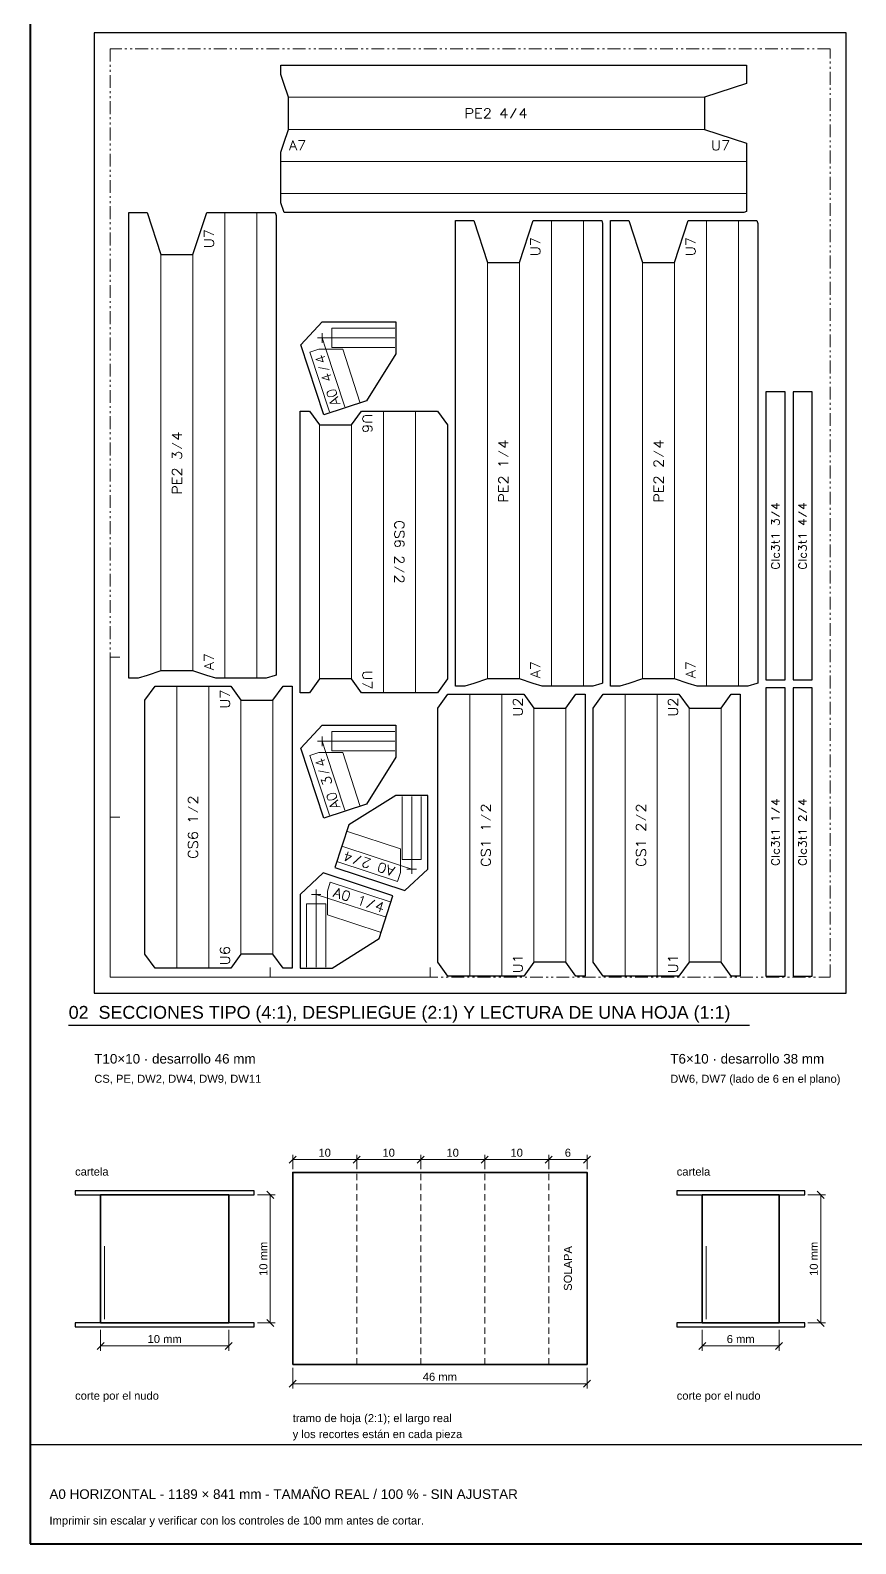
# Model space of a CAD drawing. Header units: millimetres. Extents: x 10 to 1179, y 10 to 831.
# Drawn here: x 10 to 267.9, y 10 to 482.8 of the extents above; entities that cross this region are included whole.
import ezdxf

# ---------------------------------------------------------------- set-up
doc = ezdxf.new("R2010")
doc.units = ezdxf.units.MM
doc.linetypes.add('LT_PLIEGUE', pattern=[3.2, 2, -1.2])
doc.linetypes.add('LT_ZONA_UTIL', pattern=[8.2, 4, -1, 0.6, -1, 0.6, -1])
for name, color, linetype, lineweight in [('C_CORTE', 1, 'CONTINUOUS', 25), ('C_EJE', 4, 'CONTINUOUS', 13), ('C_PLIEGUE', 3, 'CONTINUOUS', 15), ('C_ROTULO', 5, 'CONTINUOUS', 13), ('CAJETIN', 7, 'CONTINUOUS', 30), ('CARTELA', 7, 'CONTINUOUS', 25), ('CORTE', 7, 'CONTINUOUS', 35), ('COTA', 7, 'CONTINUOUS', 13), ('MARCO', 7, 'CONTINUOUS', 40), ('MARCO_HOJA', 8, 'CONTINUOUS', 25), ('PLIEGUE', 7, 'LT_PLIEGUE', 18), ('TEXTO', 7, 'CONTINUOUS', 18), ('VISTA', 7, 'CONTINUOUS', 35), ('VISTA_FINA', 7, 'CONTINUOUS', 18), ('ZONA_UTIL', 5, 'LT_ZONA_UTIL', 18)]:
    doc.layers.add(name, color=color, linetype=linetype, lineweight=lineweight)
doc.styles.add('PLANO', font='arial.ttf')

msp = doc.modelspace()

# ---------------------------------------------------------------- linework, layer by layer
at = {"layer": 'C_CORTE'}
for points in [[(88.35, 471.85), (233.83, 471.85), (233.83, 468.94), (233.83, 466.13), (233.83, 466.13), (220.7, 461.85), (220.7, 461.85), (220.7, 451.85), (220.7, 451.85), (233.83, 447.57), (233.83, 447.57), (233.83, 444.76), (233.83, 441.85), (233.83, 431.85), (233.83, 428.94), (233.83, 426.13), (233.83, 426.13), (232.96, 425.85), (89.36, 425.85), (89.27, 426.13), (88.35, 428.94), (88.35, 431.85), (88.35, 441.85), (88.35, 444.76), (89.27, 447.57), (90.66, 451.85), (90.66, 461.85), (89.27, 466.13), (88.35, 468.94)], [(40.85, 280.35), (40.85, 425.83), (43.76, 425.83), (46.57, 425.83), (46.57, 425.83), (50.85, 412.7), (50.85, 412.7), (60.85, 412.7), (60.85, 412.7), (65.13, 425.83), (65.13, 425.83), (67.94, 425.83), (70.85, 425.83), (80.85, 425.83), (83.76, 425.83), (86.57, 425.83), (86.57, 425.83), (86.85, 424.96), (86.85, 281.36), (86.57, 281.27), (83.76, 280.35), (80.85, 280.35), (70.85, 280.35), (67.94, 280.35), (65.13, 281.27), (60.85, 282.66), (50.85, 282.66), (46.57, 281.27), (43.76, 280.35)], [(142.85, 277.85), (142.85, 423.33), (145.76, 423.33), (148.57, 423.33), (148.57, 423.33), (152.85, 410.2), (152.85, 410.2), (162.85, 410.2), (162.85, 410.2), (167.13, 423.33), (167.13, 423.33), (169.94, 423.33), (172.85, 423.33), (182.85, 423.33), (185.76, 423.33), (188.57, 423.33), (188.57, 423.33), (188.85, 422.46), (188.85, 278.86), (188.57, 278.77), (185.76, 277.85), (182.85, 277.85), (172.85, 277.85), (169.94, 277.85), (167.13, 278.77), (162.85, 280.16), (152.85, 280.16), (148.57, 278.77), (145.76, 277.85)], [(191.35, 277.85), (191.35, 423.33), (194.26, 423.33), (197.07, 423.33), (197.07, 423.33), (201.35, 410.2), (201.35, 410.2), (211.35, 410.2), (211.35, 410.2), (215.63, 423.33), (215.63, 423.33), (218.44, 423.33), (221.35, 423.33), (231.35, 423.33), (234.26, 423.33), (237.07, 423.33), (237.07, 423.33), (237.35, 422.46), (237.35, 278.86), (237.07, 278.77), (234.26, 277.85), (231.35, 277.85), (221.35, 277.85), (218.44, 277.85), (215.63, 278.77), (211.35, 280.16), (201.35, 280.16), (197.07, 278.77), (194.26, 277.85)], [(94.53, 384.5), (101.23, 391.7), (124.23, 391.7), (124.23, 381.7), (115.03, 367), (101.73, 362.7)], [(245.85, 279.85), (245.85, 369.85), (239.85, 369.85), (239.85, 279.85)], [(254.35, 279.85), (254.35, 369.85), (248.35, 369.85), (248.35, 279.85)], [(140.35, 359.53), (140.35, 280.17), (137.22, 275.85), (137.22, 275.85), (130.35, 275.85), (120.35, 275.85), (113.48, 275.85), (113.48, 275.85), (110.35, 280.17), (110.35, 280.17), (100.35, 280.17), (100.35, 280.17), (97.22, 275.85), (97.22, 275.85), (94.35, 275.85), (94.35, 363.85), (97.22, 363.85), (97.22, 363.85), (100.35, 359.53), (100.35, 359.53), (110.35, 359.53), (110.35, 359.53), (113.48, 363.85), (113.48, 363.85), (120.35, 363.85), (130.35, 363.85), (137.22, 363.85), (137.22, 363.85)], [(45.85, 194.17), (45.85, 273.53), (48.98, 277.85), (48.98, 277.85), (55.85, 277.85), (65.85, 277.85), (72.72, 277.85), (72.72, 277.85), (75.85, 273.53), (75.85, 273.53), (85.85, 273.53), (85.85, 273.53), (88.98, 277.85), (88.98, 277.85), (91.85, 277.85), (91.85, 189.85), (88.98, 189.85), (88.98, 189.85), (85.85, 194.17), (85.85, 194.17), (75.85, 194.17), (75.85, 194.17), (72.72, 189.85), (72.72, 189.85), (65.85, 189.85), (55.85, 189.85), (48.98, 189.85), (48.98, 189.85)], [(137.35, 191.67), (137.35, 271.03), (140.48, 275.35), (140.48, 275.35), (147.35, 275.35), (157.35, 275.35), (164.22, 275.35), (164.22, 275.35), (167.35, 271.03), (167.35, 271.03), (177.35, 271.03), (177.35, 271.03), (180.48, 275.35), (180.48, 275.35), (183.35, 275.35), (183.35, 187.35), (180.48, 187.35), (180.48, 187.35), (177.35, 191.67), (177.35, 191.67), (167.35, 191.67), (167.35, 191.67), (164.22, 187.35), (164.22, 187.35), (157.35, 187.35), (147.35, 187.35), (140.48, 187.35), (140.48, 187.35)], [(185.85, 191.67), (185.85, 271.03), (188.98, 275.35), (188.98, 275.35), (195.85, 275.35), (205.85, 275.35), (212.72, 275.35), (212.72, 275.35), (215.85, 271.03), (215.85, 271.03), (225.85, 271.03), (225.85, 271.03), (228.98, 275.35), (228.98, 275.35), (231.85, 275.35), (231.85, 187.35), (228.98, 187.35), (228.98, 187.35), (225.85, 191.67), (225.85, 191.67), (215.85, 191.67), (215.85, 191.67), (212.72, 187.35), (212.72, 187.35), (205.85, 187.35), (195.85, 187.35), (188.98, 187.35), (188.98, 187.35)], [(245.85, 187.35), (245.85, 277.35), (239.85, 277.35), (239.85, 187.35)], [(254.35, 187.35), (254.35, 277.35), (248.35, 277.35), (248.35, 187.35)], [(94.53, 258.5), (101.23, 265.7), (124.23, 265.7), (124.23, 255.7), (115.03, 241), (101.73, 236.7)], [(127, 214.03), (134.2, 220.73), (134.2, 243.73), (124.2, 243.73), (109.5, 234.53), (105.2, 221.23)], [(101.55, 219.55), (94.35, 212.85), (94.35, 189.85), (104.35, 189.85), (119.05, 199.05), (123.35, 212.35)]]:
    msp.add_lwpolyline(points, close=True, dxfattribs=at)
at = {"layer": 'C_EJE'}
for points in [[(101.23, 388.2), (101.23, 386.7)], [(104.23, 386.7), (104.23, 389.7), (123.93, 389.7)], [(102.37, 383.2), (100.18, 383.2), (97.41, 382.29), (103.52, 363.59)], [(99.73, 386.7), (101.23, 386.7)], [(101.23, 386.7), (102.73, 386.7), (104.23, 386.7)], [(101.23, 386.7), (102.37, 383.2)], [(101.23, 386.7), (101.23, 385.2)], [(113.03, 366.67), (107.63, 383.2), (102.37, 383.2)], [(102.37, 383.2), (108.27, 365.13)], [(104.23, 386.7), (123.93, 386.7)], [(123.93, 383.7), (104.23, 383.7), (104.23, 386.7)], [(99.73, 260.7), (101.23, 260.7)], [(101.23, 262.2), (101.23, 260.7)], [(101.23, 260.7), (102.73, 260.7), (104.23, 260.7)], [(101.23, 260.7), (102.37, 257.2)], [(101.23, 260.7), (101.23, 259.2)], [(104.23, 260.7), (104.23, 263.7), (123.93, 263.7)], [(104.23, 260.7), (123.93, 260.7)], [(123.93, 257.7), (104.23, 257.7), (104.23, 260.7)], [(102.37, 257.2), (100.18, 257.2), (97.41, 256.29), (103.52, 237.59)], [(113.03, 240.67), (107.63, 257.2), (102.37, 257.2)], [(102.37, 257.2), (108.27, 239.13)], [(126.2, 243.43), (126.2, 223.73), (129.2, 223.73)], [(129.2, 223.73), (129.2, 243.43)], [(129.2, 223.73), (132.2, 223.73), (132.2, 243.43)], [(109.17, 232.53), (125.7, 227.13), (125.7, 221.87)], [(125.7, 221.87), (107.63, 227.77)], [(125.7, 221.87), (125.7, 219.68), (124.79, 216.91), (106.09, 223.02)], [(129.2, 220.73), (129.2, 222.23), (129.2, 223.73)], [(129.2, 220.73), (125.7, 221.87)], [(129.2, 220.73), (127.7, 220.73)], [(129.2, 219.23), (129.2, 220.73)], [(130.7, 220.73), (129.2, 220.73)], [(97.85, 212.85), (99.35, 212.85)], [(99.35, 214.35), (99.35, 212.85)], [(99.35, 212.85), (99.35, 211.35), (99.35, 209.85)], [(99.35, 212.85), (102.85, 211.71)], [(99.35, 212.85), (100.85, 212.85)], [(102.85, 211.71), (102.85, 213.9), (103.75, 216.67), (122.46, 210.57)], [(99.35, 209.85), (96.35, 209.85), (96.35, 190.15)], [(99.35, 209.85), (99.35, 190.15)], [(102.35, 190.15), (102.35, 209.85), (99.35, 209.85)], [(119.38, 201.05), (102.85, 206.45), (102.85, 211.71)], [(102.85, 211.71), (120.92, 205.81)]]:
    msp.add_lwpolyline(points, dxfattribs=at)
at = {"layer": 'C_PLIEGUE'}
for points in [[(90.66, 461.85), (220.7, 461.85)], [(90.66, 451.85), (220.7, 451.85)], [(88.35, 441.85), (233.83, 441.85)], [(88.35, 431.85), (233.83, 431.85)], [(70.85, 280.35), (70.85, 425.83)], [(80.85, 280.35), (80.85, 425.83)], [(172.85, 277.85), (172.85, 423.33)], [(182.85, 277.85), (182.85, 423.33)], [(221.35, 277.85), (221.35, 423.33)], [(231.35, 277.85), (231.35, 423.33)], [(50.85, 282.66), (50.85, 412.7)], [(60.85, 282.66), (60.85, 412.7)], [(152.85, 280.16), (152.85, 410.2)], [(162.85, 280.16), (162.85, 410.2)], [(201.35, 280.16), (201.35, 410.2)], [(211.35, 280.16), (211.35, 410.2)], [(100.35, 359.53), (100.35, 280.17)], [(110.35, 359.53), (110.35, 280.17)], [(120.35, 363.85), (120.35, 275.85)], [(130.35, 363.85), (130.35, 275.85)], [(55.85, 189.85), (55.85, 277.85)], [(65.85, 189.85), (65.85, 277.85)], [(147.35, 187.35), (147.35, 275.35)], [(157.35, 187.35), (157.35, 275.35)], [(195.85, 187.35), (195.85, 275.35)], [(205.85, 187.35), (205.85, 275.35)], [(75.85, 194.17), (75.85, 273.53)], [(85.85, 194.17), (85.85, 273.53)], [(167.35, 191.67), (167.35, 271.03)], [(177.35, 191.67), (177.35, 271.03)], [(215.85, 191.67), (215.85, 271.03)], [(225.85, 191.67), (225.85, 271.03)]]:
    msp.add_lwpolyline(points, dxfattribs=at)
at = {"layer": 'C_ROTULO'}
for points in [[(146.25, 458.35), (146.25, 455.35)], [(146.25, 458.35), (147.54, 458.35), (147.97, 458.21), (148.11, 458.06), (148.25, 457.78), (148.25, 457.35), (148.11, 457.06), (147.97, 456.92), (147.54, 456.78), (146.25, 456.78)], [(149.25, 458.35), (149.25, 455.35)], [(149.25, 458.35), (151.11, 458.35)], [(149.25, 456.92), (150.4, 456.92)], [(149.25, 455.35), (151.11, 455.35)], [(151.97, 457.64), (151.97, 457.78), (152.11, 458.06), (152.25, 458.21), (152.54, 458.35), (153.11, 458.35), (153.4, 458.21), (153.54, 458.06), (153.68, 457.78), (153.68, 457.49), (153.54, 457.21), (153.25, 456.78), (151.83, 455.35), (153.83, 455.35)], [(158.4, 458.35), (156.97, 456.35), (159.11, 456.35)], [(158.4, 458.35), (158.4, 455.35)], [(161.83, 458.35), (160.11, 455.35)], [(164.4, 458.35), (162.97, 456.35), (165.11, 456.35)], [(164.4, 458.35), (164.4, 455.35)], [(92.1, 448.35), (90.96, 445.35)], [(91.39, 446.35), (92.82, 446.35)], [(92.1, 448.35), (93.25, 445.35)], [(93.82, 448.35), (95.82, 448.35)], [(95.82, 448.35), (94.39, 445.35)], [(223.28, 448.35), (223.28, 446.21), (223.42, 445.78), (223.71, 445.49), (224.13, 445.35), (224.42, 445.35), (224.85, 445.49), (225.13, 445.78), (225.28, 446.21), (225.28, 448.35)], [(226.28, 448.35), (228.28, 448.35)], [(228.28, 448.35), (226.85, 445.35)], [(64.35, 420.28), (67.35, 418.85)], [(64.35, 418.28), (64.35, 420.28)], [(64.35, 415.28), (66.49, 415.28), (66.92, 415.42), (67.21, 415.71), (67.35, 416.13), (67.35, 416.42), (67.21, 416.85), (66.92, 417.13), (66.49, 417.28), (64.35, 417.28)], [(166.35, 417.78), (169.35, 416.35)], [(166.35, 415.78), (166.35, 417.78)], [(214.85, 417.78), (217.85, 416.35)], [(214.85, 415.78), (214.85, 417.78)], [(166.35, 412.78), (168.49, 412.78), (168.92, 412.92), (169.21, 413.21), (169.35, 413.63), (169.35, 413.92), (169.21, 414.35), (168.92, 414.63), (168.49, 414.78), (166.35, 414.78)], [(214.85, 412.78), (216.99, 412.78), (217.42, 412.92), (217.71, 413.21), (217.85, 413.63), (217.85, 413.92), (217.71, 414.35), (217.42, 414.63), (216.99, 414.78), (214.85, 414.78)], [(99.22, 379.93), (101.57, 379.19), (100.9, 381.23)], [(99.22, 379.93), (102.08, 380.86)], [(100.02, 377.48), (103.41, 376.78)], [(101.09, 374.22), (103.43, 373.48), (102.76, 375.52)], [(101.09, 374.22), (103.94, 375.15)], [(102.86, 368.79), (103.13, 368.43), (103.62, 368.29), (104.35, 368.37), (104.75, 368.51), (105.39, 368.86), (105.71, 369.27), (105.71, 369.72), (105.62, 369.99), (105.35, 370.36), (104.86, 370.49), (104.13, 370.41), (103.73, 370.28), (103.09, 369.92), (102.77, 369.51), (102.77, 369.06), (102.86, 368.79)], [(103.66, 366.35), (106.15, 368.36)], [(103.66, 366.35), (106.86, 366.19)], [(105.78, 366.29), (105.34, 367.64)], [(116.85, 362.41), (114.71, 362.41), (114.28, 362.27), (113.99, 361.98), (113.85, 361.55), (113.85, 361.27), (113.99, 360.84), (114.28, 360.55), (114.71, 360.41), (116.85, 360.41)], [(54.35, 356.4), (56.35, 354.97), (56.35, 357.11)], [(54.35, 356.4), (57.35, 356.4)], [(116.42, 357.55), (116.71, 357.69), (116.85, 358.12), (116.85, 358.41), (116.71, 358.84), (116.28, 359.12), (115.56, 359.27), (114.85, 359.27), (114.28, 359.12), (113.99, 358.84), (113.85, 358.41), (113.85, 358.27), (113.99, 357.84), (114.28, 357.55), (114.71, 357.41), (114.85, 357.41), (115.28, 357.55), (115.56, 357.84), (115.71, 358.27), (115.71, 358.41), (115.56, 358.84), (115.28, 359.12), (114.85, 359.27)], [(156.35, 353.9), (158.35, 352.47), (158.35, 354.61)], [(204.85, 353.9), (206.85, 352.47), (206.85, 354.61)], [(54.35, 353.83), (57.35, 352.11)], [(54.35, 349.25), (54.35, 350.83), (55.49, 349.97), (55.49, 350.4), (55.64, 350.68), (55.78, 350.83), (56.21, 350.97), (56.49, 350.97), (56.92, 350.83), (57.21, 350.54), (57.35, 350.11), (57.35, 349.68), (57.21, 349.25), (57.06, 349.11), (56.78, 348.97)], [(156.35, 353.9), (159.35, 353.9)], [(156.35, 351.33), (159.35, 349.61)], [(204.85, 353.9), (207.85, 353.9)], [(204.85, 351.33), (207.85, 349.61)], [(55.06, 343.97), (54.92, 343.97), (54.64, 344.11), (54.49, 344.25), (54.35, 344.54), (54.35, 345.11), (54.49, 345.4), (54.64, 345.54), (54.92, 345.68), (55.21, 345.68), (55.49, 345.54), (55.92, 345.25), (57.35, 343.83), (57.35, 345.83)], [(156.92, 346.9), (156.78, 347.18), (156.35, 347.61), (159.35, 347.61)], [(205.56, 346.61), (205.42, 346.61), (205.14, 346.75), (204.99, 346.9), (204.85, 347.18), (204.85, 347.75), (204.99, 348.04), (205.14, 348.18), (205.42, 348.33), (205.71, 348.33), (205.99, 348.18), (206.42, 347.9), (207.85, 346.47), (207.85, 348.47)], [(54.35, 341.25), (54.35, 343.11)], [(54.35, 341.25), (57.35, 341.25)], [(55.78, 341.25), (55.78, 342.4)], [(57.35, 341.25), (57.35, 343.11)], [(157.06, 341.47), (156.92, 341.47), (156.64, 341.61), (156.49, 341.75), (156.35, 342.04), (156.35, 342.61), (156.49, 342.9), (156.64, 343.04), (156.92, 343.18), (157.21, 343.18), (157.49, 343.04), (157.92, 342.75), (159.35, 341.33), (159.35, 343.33)], [(156.35, 338.75), (156.35, 340.61)], [(159.35, 338.75), (159.35, 340.61)], [(205.56, 341.47), (205.42, 341.47), (205.14, 341.61), (204.99, 341.75), (204.85, 342.04), (204.85, 342.61), (204.99, 342.9), (205.14, 343.04), (205.42, 343.18), (205.71, 343.18), (205.99, 343.04), (206.42, 342.75), (207.85, 341.33), (207.85, 343.33)], [(204.85, 338.75), (204.85, 340.61)], [(207.85, 338.75), (207.85, 340.61)], [(54.35, 338.25), (54.35, 339.54), (54.49, 339.97), (54.64, 340.11), (54.92, 340.25), (55.35, 340.25), (55.64, 340.11), (55.78, 339.97), (55.92, 339.54), (55.92, 338.25)], [(54.35, 338.25), (57.35, 338.25)], [(156.35, 338.75), (159.35, 338.75)], [(156.35, 335.75), (156.35, 337.04), (156.49, 337.47), (156.64, 337.61), (156.92, 337.75), (157.35, 337.75), (157.64, 337.61), (157.78, 337.47), (157.92, 337.04), (157.92, 335.75)], [(156.35, 335.75), (159.35, 335.75)], [(157.78, 338.75), (157.78, 339.9)], [(204.85, 338.75), (207.85, 338.75)], [(204.85, 335.75), (204.85, 337.04), (204.99, 337.47), (205.14, 337.61), (205.42, 337.75), (205.85, 337.75), (206.14, 337.61), (206.28, 337.47), (206.42, 337.04), (206.42, 335.75)], [(204.85, 335.75), (207.85, 335.75)], [(206.28, 338.75), (206.28, 339.9)], [(241.6, 334.49), (243.27, 333.3), (243.27, 335.09)], [(241.6, 334.49), (244.1, 334.49)], [(241.6, 332.35), (244.1, 330.92)], [(250.1, 334.49), (251.77, 333.3), (251.77, 335.09)], [(250.1, 334.49), (252.6, 334.49)], [(250.1, 332.35), (252.6, 330.92)], [(126.14, 327.21), (126.42, 327.35), (126.71, 327.64), (126.85, 327.92), (126.85, 328.49), (126.71, 328.78), (126.42, 329.06), (126.14, 329.21), (125.71, 329.35), (124.99, 329.35), (124.56, 329.21), (124.28, 329.06), (123.99, 328.78), (123.85, 328.49), (123.85, 327.92), (123.99, 327.64), (124.28, 327.35), (124.56, 327.21)], [(126.42, 324.35), (126.71, 324.64), (126.85, 325.06), (126.85, 325.64), (126.71, 326.06), (126.42, 326.35), (126.14, 326.35), (125.85, 326.21), (125.71, 326.06), (125.56, 325.78), (125.28, 324.92), (125.14, 324.64), (124.99, 324.49), (124.71, 324.35), (124.28, 324.35), (123.99, 324.64), (123.85, 325.06), (123.85, 325.64), (123.99, 326.06), (124.28, 326.35)], [(241.6, 328.54), (241.6, 329.85), (242.55, 329.14), (242.55, 329.49), (242.67, 329.73), (242.79, 329.85), (243.15, 329.97), (243.39, 329.97), (243.74, 329.85), (243.98, 329.61), (244.1, 329.25), (244.1, 328.9), (243.98, 328.54), (243.86, 328.42), (243.62, 328.3)], [(250.1, 329.49), (251.77, 328.3), (251.77, 330.09)], [(250.1, 329.49), (252.6, 329.49)], [(126.42, 321.64), (126.71, 321.78), (126.85, 322.21), (126.85, 322.49), (126.71, 322.92), (126.28, 323.21), (125.56, 323.35), (124.85, 323.35), (124.28, 323.21), (123.99, 322.92), (123.85, 322.49), (123.85, 322.35), (123.99, 321.92), (124.28, 321.64), (124.71, 321.49), (124.85, 321.49), (125.28, 321.64), (125.56, 321.92), (125.71, 322.35), (125.71, 322.49), (125.56, 322.92), (125.28, 323.21), (124.85, 323.35)], [(242.08, 324.37), (241.96, 324.61), (241.6, 324.97), (244.1, 324.97)], [(241.6, 322.83), (243.62, 322.83), (243.98, 322.95), (244.1, 323.18), (244.1, 323.42)], [(241.6, 320.45), (241.6, 321.75), (242.55, 321.04), (242.55, 321.4), (242.67, 321.64), (242.79, 321.75), (243.15, 321.87), (243.39, 321.87), (243.74, 321.75), (243.98, 321.52), (244.1, 321.16), (244.1, 320.8), (243.98, 320.45), (243.86, 320.33), (243.62, 320.21)], [(242.43, 322.47), (242.43, 323.3)], [(250.58, 324.37), (250.46, 324.61), (250.1, 324.97), (252.6, 324.97)], [(250.1, 322.83), (252.12, 322.83), (252.48, 322.95), (252.6, 323.18), (252.6, 323.42)], [(250.1, 320.45), (250.1, 321.75), (251.05, 321.04), (251.05, 321.4), (251.17, 321.64), (251.29, 321.75), (251.65, 321.87), (251.89, 321.87), (252.24, 321.75), (252.48, 321.52), (252.6, 321.16), (252.6, 320.8), (252.48, 320.45), (252.36, 320.33), (252.12, 320.21)], [(250.93, 322.47), (250.93, 323.3)], [(126.14, 318.21), (126.28, 318.21), (126.56, 318.06), (126.71, 317.92), (126.85, 317.64), (126.85, 317.06), (126.71, 316.78), (126.56, 316.64), (126.28, 316.49), (125.99, 316.49), (125.71, 316.64), (125.28, 316.92), (123.85, 318.35), (123.85, 316.35)], [(241.6, 317.23), (244.1, 317.23)], [(242.79, 319.49), (242.55, 319.25), (242.43, 319.02), (242.43, 318.66), (242.55, 318.42), (242.79, 318.18), (243.15, 318.06), (243.39, 318.06), (243.74, 318.18), (243.98, 318.42), (244.1, 318.66), (244.1, 319.02), (243.98, 319.25), (243.74, 319.49)], [(250.1, 317.23), (252.6, 317.23)], [(251.29, 319.49), (251.05, 319.25), (250.93, 319.02), (250.93, 318.66), (251.05, 318.42), (251.29, 318.18), (251.65, 318.06), (251.89, 318.06), (252.24, 318.18), (252.48, 318.42), (252.6, 318.66), (252.6, 319.02), (252.48, 319.25), (252.24, 319.49)], [(126.85, 313.49), (123.85, 315.21)], [(126.14, 312.21), (126.28, 312.21), (126.56, 312.06), (126.71, 311.92), (126.85, 311.64), (126.85, 311.06), (126.71, 310.78), (126.56, 310.64), (126.28, 310.49), (125.99, 310.49), (125.71, 310.64), (125.28, 310.92), (123.85, 312.35), (123.85, 310.35)], [(242.2, 316.4), (241.96, 316.28), (241.72, 316.04), (241.6, 315.8), (241.6, 315.33), (241.72, 315.09), (241.96, 314.85), (242.2, 314.73), (242.55, 314.61), (243.15, 314.61), (243.5, 314.73), (243.74, 314.85), (243.98, 315.09), (244.1, 315.33), (244.1, 315.8), (243.98, 316.04), (243.74, 316.28), (243.5, 316.4)], [(250.7, 316.4), (250.46, 316.28), (250.22, 316.04), (250.1, 315.8), (250.1, 315.33), (250.22, 315.09), (250.46, 314.85), (250.7, 314.73), (251.05, 314.61), (251.65, 314.61), (252, 314.73), (252.24, 314.85), (252.48, 315.09), (252.6, 315.33), (252.6, 315.8), (252.48, 316.04), (252.24, 316.28), (252, 316.4)], [(35, 187), (35, 287)], [(35, 287), (38, 287)], [(64.35, 287.82), (67.35, 286.39)], [(64.35, 285.82), (64.35, 287.82)], [(64.35, 284.1), (67.35, 285.25)], [(64.35, 284.1), (67.35, 282.96)], [(66.35, 283.39), (66.35, 284.82)], [(166.35, 285.32), (169.35, 283.89)], [(166.35, 283.32), (166.35, 285.32)], [(214.85, 285.32), (217.85, 283.89)], [(214.85, 283.32), (214.85, 285.32)], [(116.85, 282.29), (114.71, 282.29), (114.28, 282.15), (113.99, 281.86), (113.85, 281.43), (113.85, 281.15), (113.99, 280.72), (114.28, 280.43), (114.71, 280.29), (116.85, 280.29)], [(116.85, 279.29), (116.85, 277.29)], [(166.35, 281.6), (169.35, 282.75)], [(166.35, 281.6), (169.35, 280.46)], [(168.35, 280.89), (168.35, 282.32)], [(214.85, 281.6), (217.85, 282.75)], [(214.85, 281.6), (217.85, 280.46)], [(216.85, 280.89), (216.85, 282.32)], [(69.35, 276.41), (72.35, 274.98)], [(69.35, 274.41), (69.35, 276.41)], [(116.85, 277.29), (113.85, 278.72)], [(69.35, 271.41), (71.49, 271.41), (71.92, 271.55), (72.21, 271.84), (72.35, 272.27), (72.35, 272.55), (72.21, 272.98), (71.92, 273.27), (71.49, 273.41), (69.35, 273.41)], [(161.56, 272.05), (161.42, 272.05), (161.14, 272.19), (160.99, 272.34), (160.85, 272.62), (160.85, 273.19), (160.99, 273.48), (161.14, 273.62), (161.42, 273.77), (161.71, 273.77), (161.99, 273.62), (162.42, 273.34), (163.85, 271.91), (163.85, 273.91)], [(160.85, 268.91), (162.99, 268.91), (163.42, 269.05), (163.71, 269.34), (163.85, 269.77), (163.85, 270.05), (163.71, 270.48), (163.42, 270.77), (162.99, 270.91), (160.85, 270.91)], [(210.06, 272.05), (209.92, 272.05), (209.64, 272.19), (209.49, 272.34), (209.35, 272.62), (209.35, 273.19), (209.49, 273.48), (209.64, 273.62), (209.92, 273.77), (210.21, 273.77), (210.49, 273.62), (210.92, 273.34), (212.35, 271.91), (212.35, 273.91)], [(209.35, 268.91), (211.49, 268.91), (211.92, 269.05), (212.21, 269.34), (212.35, 269.77), (212.35, 270.05), (212.21, 270.48), (211.92, 270.77), (211.49, 270.91), (209.35, 270.91)], [(99.22, 253.93), (101.57, 253.19), (100.9, 255.23)], [(99.22, 253.93), (102.08, 254.86)], [(100.02, 251.48), (103.41, 250.78)], [(101.44, 247.14), (100.95, 248.63), (102.3, 248.17), (102.17, 248.58), (102.22, 248.89), (102.31, 249.07), (102.67, 249.34), (102.95, 249.43), (103.4, 249.43), (103.76, 249.24), (104.03, 248.88), (104.16, 248.47), (104.16, 248.02), (104.06, 247.84), (103.84, 247.62)], [(60.06, 241.49), (59.92, 241.49), (59.64, 241.64), (59.49, 241.78), (59.35, 242.06), (59.35, 242.64), (59.49, 242.92), (59.64, 243.06), (59.92, 243.21), (60.21, 243.21), (60.49, 243.06), (60.92, 242.78), (62.35, 241.35), (62.35, 243.35)], [(102.86, 242.79), (103.13, 242.43), (103.62, 242.29), (104.35, 242.37), (104.75, 242.51), (105.39, 242.86), (105.71, 243.27), (105.71, 243.72), (105.62, 243.99), (105.35, 244.36), (104.86, 244.49), (104.13, 244.41), (103.73, 244.28), (103.09, 243.92), (102.77, 243.51), (102.77, 243.06), (102.86, 242.79)], [(103.66, 240.35), (106.15, 242.36)], [(105.78, 240.29), (105.34, 241.64)], [(241.6, 241.99), (243.27, 240.8), (243.27, 242.59)], [(241.6, 241.99), (244.1, 241.99)], [(250.1, 241.99), (251.77, 240.8), (251.77, 242.59)], [(250.1, 241.99), (252.6, 241.99)], [(35, 237), (38, 237)], [(59.35, 240.21), (62.35, 238.49)], [(59.92, 235.78), (59.78, 236.06), (59.35, 236.49), (62.35, 236.49)], [(103.66, 240.35), (106.86, 240.19)], [(151.56, 238.99), (151.42, 238.99), (151.14, 239.14), (150.99, 239.28), (150.85, 239.56), (150.85, 240.14), (150.99, 240.42), (151.14, 240.56), (151.42, 240.71), (151.71, 240.71), (151.99, 240.56), (152.42, 240.28), (153.85, 238.85), (153.85, 240.85)], [(150.85, 237.71), (153.85, 235.99)], [(200.06, 238.99), (199.92, 238.99), (199.64, 239.14), (199.49, 239.28), (199.35, 239.56), (199.35, 240.14), (199.49, 240.42), (199.64, 240.56), (199.92, 240.71), (200.21, 240.71), (200.49, 240.56), (200.92, 240.28), (202.35, 238.85), (202.35, 240.85)], [(199.35, 237.71), (202.35, 235.99)], [(241.6, 239.85), (244.1, 238.42)], [(242.08, 236.16), (241.96, 236.4), (241.6, 236.75), (244.1, 236.75)], [(250.1, 239.85), (252.6, 238.42)], [(250.7, 235.92), (250.58, 235.92), (250.34, 236.04), (250.22, 236.16), (250.1, 236.4), (250.1, 236.87), (250.22, 237.11), (250.34, 237.23), (250.58, 237.35), (250.81, 237.35), (251.05, 237.23), (251.41, 236.99), (252.6, 235.8), (252.6, 237.47)], [(59.78, 232.06), (59.49, 231.92), (59.35, 231.49), (59.35, 231.21), (59.49, 230.78), (59.92, 230.49), (60.64, 230.35), (61.35, 230.35), (61.92, 230.49), (62.21, 230.78), (62.35, 231.21), (62.35, 231.35), (62.21, 231.78), (61.92, 232.06), (61.49, 232.21), (61.35, 232.21), (60.92, 232.06), (60.64, 231.78), (60.49, 231.35), (60.49, 231.21), (60.64, 230.78), (60.92, 230.49), (61.35, 230.35)], [(151.42, 233.28), (151.28, 233.56), (150.85, 233.99), (153.85, 233.99)], [(200.06, 232.99), (199.92, 232.99), (199.64, 233.14), (199.49, 233.28), (199.35, 233.56), (199.35, 234.14), (199.49, 234.42), (199.64, 234.56), (199.92, 234.71), (200.21, 234.71), (200.49, 234.56), (200.92, 234.28), (202.35, 232.85), (202.35, 234.85)], [(242.08, 231.87), (241.96, 232.11), (241.6, 232.47), (244.1, 232.47)], [(250.58, 231.87), (250.46, 232.11), (250.1, 232.47), (252.6, 232.47)], [(59.78, 229.35), (59.49, 229.06), (59.35, 228.64), (59.35, 228.06), (59.49, 227.64), (59.78, 227.35), (60.06, 227.35), (60.35, 227.49), (60.49, 227.64), (60.64, 227.92), (60.92, 228.78), (61.06, 229.06), (61.21, 229.21), (61.49, 229.35), (61.92, 229.35), (62.21, 229.06), (62.35, 228.64), (62.35, 228.06), (62.21, 227.64), (61.92, 227.35)], [(151.42, 228.14), (151.28, 228.42), (150.85, 228.85), (153.85, 228.85)], [(199.92, 228.14), (199.78, 228.42), (199.35, 228.85), (202.35, 228.85)], [(241.6, 230.33), (243.62, 230.33), (243.98, 230.45), (244.1, 230.68), (244.1, 230.92)], [(241.6, 227.95), (241.6, 229.25), (242.55, 228.54), (242.55, 228.9), (242.67, 229.14), (242.79, 229.25), (243.15, 229.37), (243.39, 229.37), (243.74, 229.25), (243.98, 229.02), (244.1, 228.66), (244.1, 228.3), (243.98, 227.95), (243.86, 227.83), (243.62, 227.71)], [(242.43, 229.97), (242.43, 230.8)], [(242.79, 226.99), (242.55, 226.75), (242.43, 226.52), (242.43, 226.16), (242.55, 225.92), (242.79, 225.68), (243.15, 225.56), (243.39, 225.56), (243.74, 225.68), (243.98, 225.92), (244.1, 226.16), (244.1, 226.52), (243.98, 226.75), (243.74, 226.99)], [(250.1, 230.33), (252.12, 230.33), (252.48, 230.45), (252.6, 230.68), (252.6, 230.92)], [(250.1, 227.95), (250.1, 229.25), (251.05, 228.54), (251.05, 228.9), (251.17, 229.14), (251.29, 229.25), (251.65, 229.37), (251.89, 229.37), (252.24, 229.25), (252.48, 229.02), (252.6, 228.66), (252.6, 228.3), (252.48, 227.95), (252.36, 227.83), (252.12, 227.71)], [(250.93, 229.97), (250.93, 230.8)], [(251.29, 226.99), (251.05, 226.75), (250.93, 226.52), (250.93, 226.16), (251.05, 225.92), (251.29, 225.68), (251.65, 225.56), (251.89, 225.56), (252.24, 225.68), (252.48, 225.92), (252.6, 226.16), (252.6, 226.52), (252.48, 226.75), (252.24, 226.99)], [(60.06, 226.49), (59.78, 226.35), (59.49, 226.06), (59.35, 225.78), (59.35, 225.21), (59.49, 224.92), (59.78, 224.64), (60.06, 224.49), (60.49, 224.35), (61.21, 224.35), (61.64, 224.49), (61.92, 224.64), (62.21, 224.92), (62.35, 225.21), (62.35, 225.78), (62.21, 226.06), (61.92, 226.35), (61.64, 226.49)], [(108.44, 223.3), (110.42, 224.76), (108.38, 225.42)], [(108.44, 223.3), (109.37, 226.15)], [(110.88, 222.5), (113.44, 224.82)], [(115.59, 221.72), (115.54, 221.58), (115.32, 221.35), (115.14, 221.26), (114.82, 221.21), (114.28, 221.39), (114.05, 221.62), (113.96, 221.8), (113.91, 222.11), (114, 222.38), (114.22, 222.61), (114.63, 222.93), (116.43, 223.84), (114.53, 224.46)], [(119.57, 219.66), (120.03, 219.67), (120.43, 219.98), (120.79, 220.62), (120.92, 221.03), (121.01, 221.75), (120.87, 222.25), (120.5, 222.51), (120.23, 222.6), (119.78, 222.6), (119.38, 222.28), (119.02, 221.65), (118.89, 221.24), (118.8, 220.52), (118.94, 220.02), (119.3, 219.75), (119.57, 219.66)], [(151.28, 226.85), (150.99, 226.56), (150.85, 226.14), (150.85, 225.56), (150.99, 225.14), (151.28, 224.85), (151.56, 224.85), (151.85, 224.99), (151.99, 225.14), (152.14, 225.42), (152.42, 226.28), (152.56, 226.56), (152.71, 226.71), (152.99, 226.85), (153.42, 226.85), (153.71, 226.56), (153.85, 226.14), (153.85, 225.56), (153.71, 225.14), (153.42, 224.85)], [(151.56, 223.99), (151.28, 223.85), (150.99, 223.56), (150.85, 223.28), (150.85, 222.71), (150.99, 222.42), (151.28, 222.14), (151.56, 221.99), (151.99, 221.85), (152.71, 221.85), (153.14, 221.99), (153.42, 222.14), (153.71, 222.42), (153.85, 222.71), (153.85, 223.28), (153.71, 223.56), (153.42, 223.85), (153.14, 223.99)], [(199.78, 226.85), (199.49, 226.56), (199.35, 226.14), (199.35, 225.56), (199.49, 225.14), (199.78, 224.85), (200.06, 224.85), (200.35, 224.99), (200.49, 225.14), (200.64, 225.42), (200.92, 226.28), (201.06, 226.56), (201.21, 226.71), (201.49, 226.85), (201.92, 226.85), (202.21, 226.56), (202.35, 226.14), (202.35, 225.56), (202.21, 225.14), (201.92, 224.85)], [(200.06, 223.99), (199.78, 223.85), (199.49, 223.56), (199.35, 223.28), (199.35, 222.71), (199.49, 222.42), (199.78, 222.14), (200.06, 221.99), (200.49, 221.85), (201.21, 221.85), (201.64, 221.99), (201.92, 222.14), (202.21, 222.42), (202.35, 222.71), (202.35, 223.28), (202.21, 223.56), (201.92, 223.85), (201.64, 223.99)], [(241.6, 224.73), (244.1, 224.73)], [(242.2, 223.9), (241.96, 223.78), (241.72, 223.54), (241.6, 223.3), (241.6, 222.83), (241.72, 222.59), (241.96, 222.35), (242.2, 222.23), (242.55, 222.11), (243.15, 222.11), (243.5, 222.23), (243.74, 222.35), (243.98, 222.59), (244.1, 222.83), (244.1, 223.3), (243.98, 223.54), (243.74, 223.78), (243.5, 223.9)], [(250.1, 224.73), (252.6, 224.73)], [(250.7, 223.9), (250.46, 223.78), (250.22, 223.54), (250.1, 223.3), (250.1, 222.83), (250.22, 222.59), (250.46, 222.35), (250.7, 222.23), (251.05, 222.11), (251.65, 222.11), (252, 222.23), (252.24, 222.35), (252.48, 222.59), (252.6, 222.83), (252.6, 223.3), (252.48, 223.54), (252.24, 223.78), (252, 223.9)], [(122.02, 218.86), (121.86, 222.07)], [(123.32, 220.54), (121.96, 220.99)], [(122.02, 218.86), (124.04, 221.36)], [(106.53, 214.72), (104.51, 212.22)], [(105.23, 213.04), (106.59, 212.59)], [(106.53, 214.72), (106.68, 211.51)], [(108.97, 213.92), (108.52, 213.92), (108.12, 213.6), (107.76, 212.96), (107.63, 212.56), (107.54, 211.83), (107.68, 211.34), (108.04, 211.07), (108.31, 210.98), (108.77, 210.98), (109.17, 211.3), (109.53, 211.94), (109.66, 212.34), (109.75, 213.07), (109.61, 213.56), (109.24, 213.83), (108.97, 213.92)], [(113.28, 211.91), (113.59, 211.96), (114.13, 212.24), (113.2, 209.38)], [(117.66, 211.08), (115.1, 208.76)], [(120.11, 210.29), (118.13, 208.83), (120.17, 208.16)], [(120.11, 210.29), (119.18, 207.43)], [(69.78, 196.15), (69.49, 196.01), (69.35, 195.58), (69.35, 195.29), (69.49, 194.86), (69.92, 194.58), (70.64, 194.43), (71.35, 194.43), (71.92, 194.58), (72.21, 194.86), (72.35, 195.29), (72.35, 195.43), (72.21, 195.86), (71.92, 196.15), (71.49, 196.29), (71.35, 196.29), (70.92, 196.15), (70.64, 195.86), (70.49, 195.43), (70.49, 195.29), (70.64, 194.86), (70.92, 194.58), (71.35, 194.43)], [(69.35, 191.29), (71.49, 191.29), (71.92, 191.43), (72.21, 191.72), (72.35, 192.15), (72.35, 192.43), (72.21, 192.86), (71.92, 193.15), (71.49, 193.29), (69.35, 193.29)], [(85, 187), (85, 190)], [(135, 187), (135, 190)], [(161.42, 192.22), (161.28, 192.51), (160.85, 192.93), (163.85, 192.93)], [(160.85, 188.79), (162.99, 188.79), (163.42, 188.93), (163.71, 189.22), (163.85, 189.65), (163.85, 189.93), (163.71, 190.36), (163.42, 190.65), (162.99, 190.79), (160.85, 190.79)], [(209.92, 192.22), (209.78, 192.51), (209.35, 192.93), (212.35, 192.93)], [(209.35, 188.79), (211.49, 188.79), (211.92, 188.93), (212.21, 189.22), (212.35, 189.65), (212.35, 189.93), (212.21, 190.36), (211.92, 190.65), (211.49, 190.79), (209.35, 190.79)], [(35, 187), (135, 187)]]:
    msp.add_lwpolyline(points, dxfattribs=at)
at = {"layer": 'CAJETIN'}
for p, q in [((22, 172), (234.76, 172)), ((10, 41), (850, 41))]:
    msp.add_line(p, q, dxfattribs=at)
at = {"layer": 'CARTELA'}
for points in [[(24, 119), (80, 119), (80, 120.2), (24, 120.2)], [(212, 119), (252, 119), (252, 120.2), (212, 120.2)], [(24, 77.8), (80, 77.8), (80, 79), (24, 79)], [(212, 77.8), (252, 77.8), (252, 79), (212, 79)]]:
    msp.add_lwpolyline(points, close=True, dxfattribs=at)
at = {"layer": 'CORTE'}
msp.add_lwpolyline([(92, 66), (184, 66), (184, 126), (92, 126)], close=True, dxfattribs=at)
at = {"layer": 'COTA'}
for p, q in [((90.9, 128.9), (93.1, 131.1)), ((92, 127), (92, 131.5)), ((92, 130), (112, 130)), ((110.9, 128.9), (113.1, 131.1)), ((110.9, 128.9), (113.1, 131.1)), ((112, 127), (112, 131.5)), ((112, 127), (112, 131.5)), ((112, 130), (132, 130)), ((130.9, 128.9), (133.1, 131.1)), ((130.9, 128.9), (133.1, 131.1)), ((132, 127), (132, 131.5)), ((132, 127), (132, 131.5)), ((132, 130), (152, 130)), ((150.9, 128.9), (153.1, 131.1)), ((150.9, 128.9), (153.1, 131.1)), ((152, 127), (152, 131.5)), ((152, 127), (152, 131.5)), ((152, 130), (172, 130)), ((170.9, 128.9), (173.1, 131.1)), ((170.9, 128.9), (173.1, 131.1)), ((172, 127), (172, 131.5)), ((172, 127), (172, 131.5)), ((172, 130), (184, 130)), ((182.9, 128.9), (185.1, 131.1)), ((184, 127), (184, 131.5)), ((81, 119), (86.5, 119)), ((86.1, 117.9), (83.9, 120.1)), ((85, 79), (85, 119)), ((253, 119), (258.5, 119)), ((258.1, 117.9), (255.9, 120.1)), ((257, 79), (257, 119)), ((32, 76.8), (32, 70.3)), ((72, 76.8), (72, 70.3)), ((81, 79), (86.5, 79)), ((86.1, 77.9), (83.9, 80.1)), ((220, 76.8), (220, 70.3)), ((244, 76.8), (244, 70.3)), ((253, 79), (258.5, 79)), ((258.1, 77.9), (255.9, 80.1)), ((30.9, 70.7), (33.1, 72.9)), ((32, 71.8), (72, 71.8)), ((70.9, 70.7), (73.1, 72.9)), ((218.9, 70.7), (221.1, 72.9)), ((220, 71.8), (244, 71.8)), ((242.9, 70.7), (245.1, 72.9)), ((92, 65), (92, 58.5)), ((184, 65), (184, 58.5)), ((90.9, 58.9), (93.1, 61.1)), ((92, 60), (184, 60)), ((182.9, 58.9), (185.1, 61.1))]:
    msp.add_line(p, q, dxfattribs=at)
at = {"layer": 'MARCO'}
msp.add_lwpolyline([(10, 10), (1179, 10), (1179, 831), (10, 831)], close=True, dxfattribs=at)
at = {"layer": 'MARCO_HOJA'}
msp.add_lwpolyline([(30, 182), (265, 182), (265, 482), (30, 482)], close=True, dxfattribs=at)
at = {"layer": 'PLIEGUE'}
for p, q in [((112, 66), (112, 126)), ((132, 66), (132, 126)), ((152, 66), (152, 126)), ((172, 66), (172, 126))]:
    msp.add_line(p, q, dxfattribs=at)
at = {"layer": 'VISTA'}
for points in [[(32, 79), (72, 79), (72, 119), (32, 119)], [(220, 79), (244, 79), (244, 119), (220, 119)]]:
    msp.add_lwpolyline(points, close=True, dxfattribs=at)
at = {"layer": 'VISTA_FINA'}
for p, q in [((33.2, 80.2), (33.2, 103)), ((221.2, 80.2), (221.2, 103))]:
    msp.add_line(p, q, dxfattribs=at)
at = {"layer": 'ZONA_UTIL'}
msp.add_lwpolyline([(35, 187), (260, 187), (260, 477), (35, 477)], close=True, dxfattribs=at)

# ---------------------------------------------------------------- texts
at = {"layer": 'COTA', "style": 'PLANO'}
for s, p in [('10', (100.06, 130.9)), ('10', (120.06, 130.9)), ('10', (140.06, 130.9)), ('10', (160.06, 130.9)), ('6', (177.03, 130.9)), ('10 mm', (46.66, 72.7)), ('6 mm', (227.64, 72.7)), ('46 mm', (132.66, 60.9))]:
    msp.add_text(s, height=2.5, dxfattribs=at).set_placement(p)
for p in [(84.1, 93.66), (256.1, 93.66)]:
    msp.add_text('10 mm', height=2.5, rotation=90, dxfattribs=at).set_placement(p)
at = {"layer": 'TEXTO', "style": 'PLANO'}
for s, height, p in [('02  SECCIONES TIPO (4:1), DESPLIEGUE (2:1) Y LECTURA DE UNA HOJA (1:1)', 4, (22, 174)), ('T10×10 · desarrollo 46 mm', 3, (30, 160)), ('T6×10 · desarrollo 38 mm', 3, (210, 160)), ('CS, PE, DW2, DW4, DW9, DW11', 2.5, (30, 154)), ('DW6, DW7 (lado de 6 en el plano)', 2.5, (210, 154)), ('cartela', 2.5, (24, 125)), ('cartela', 2.5, (212, 125)), ('corte por el nudo', 2.5, (24, 55)), ('corte por el nudo', 2.5, (212, 55)), ('tramo de hoja (2:1); el largo real', 2.5, (92, 48)), ('y los recortes están en cada pieza', 2.5, (92, 43)), ('A0 HORIZONTAL - 1189 × 841 mm - TAMAÑO REAL / 100 % - SIN AJUSTAR', 3, (16, 24)), ('Imprimir sin escalar y verificar con los controles de 100 mm antes de cortar.', 2.5, (16, 16))]:
    msp.add_text(s, height=height, dxfattribs=at).set_placement(p)
msp.add_text('SOLAPA', height=2.5, rotation=90, dxfattribs=at).set_placement((179.25, 89.01))

doc.saveas('drawing.dxf')
